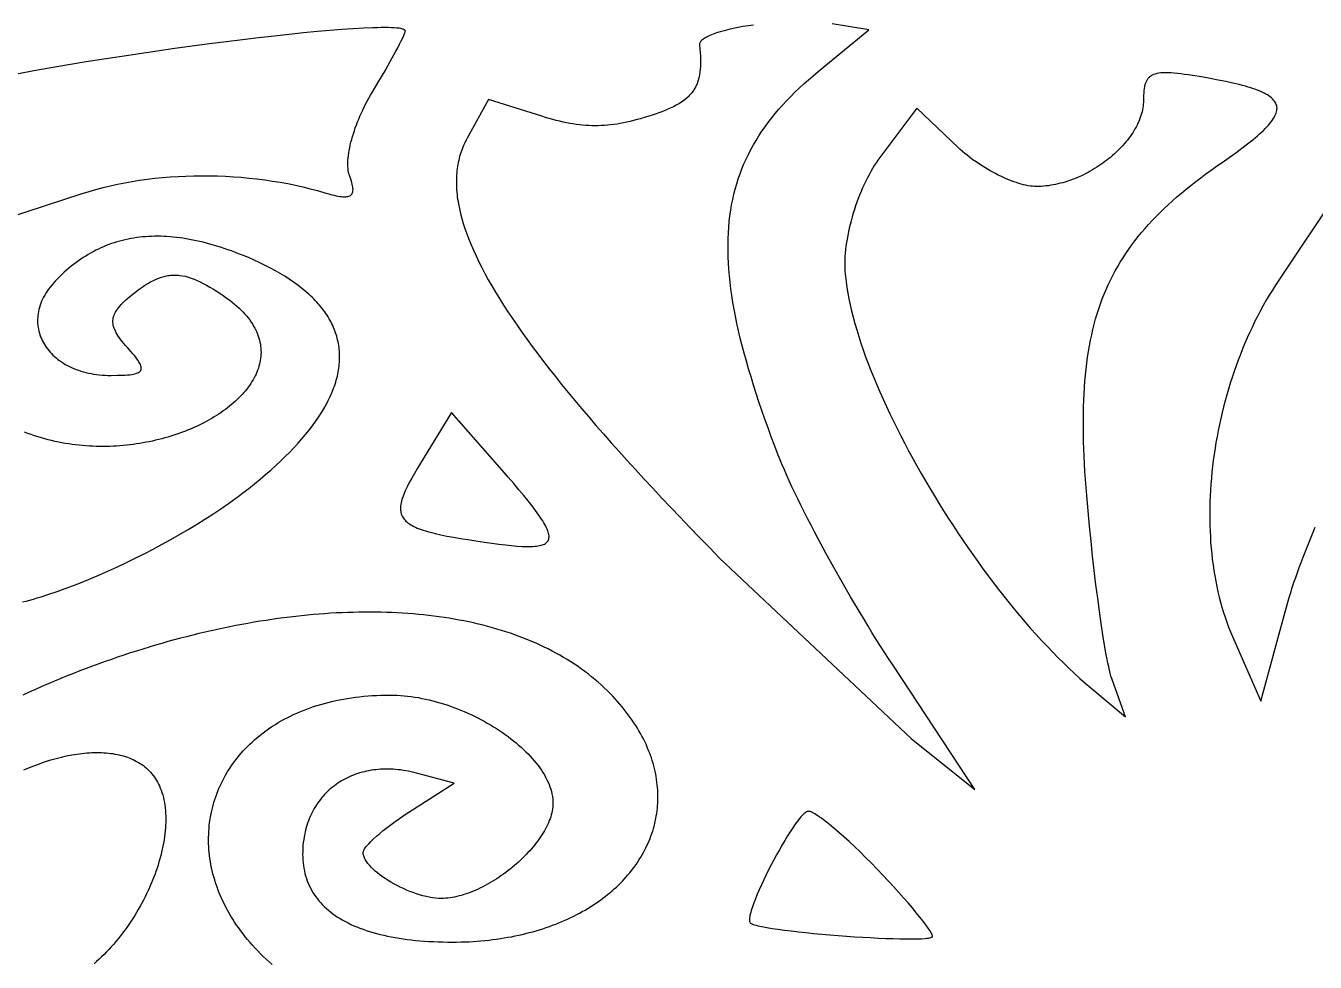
# Model space of a CAD drawing. Extents: x -500 to 500, y -999 to 1001.
# Drawn here: x -170 to 70.2, y 715.3 to 889.7 of the extents above; entities that cross this region are included whole.
import ezdxf

# ---------------------------------------------------------------- set-up
doc = ezdxf.new("R2010")
doc.units = 0
doc.layers.add('LAYER_1', color=18, linetype='CONTINUOUS')

msp = doc.modelspace()

# ---------------------------------------------------------------- linework, layer by layer
at = {"layer": 'LAYER_1'}
for points in [[(-173.33, 853.97), (-159.47, 858.5), (-158.84, 858.7), (-158.2, 858.89), (-157.56, 859.08), (-156.92, 859.26), (-155.61, 859.61), (-154.28, 859.93), (-152.93, 860.22), (-151.57, 860.49), (-150.18, 860.74), (-148.79, 860.96), (-147.37, 861.15), (-145.95, 861.32), (-144.51, 861.46), (-143.07, 861.58), (-141.61, 861.68), (-140.15, 861.74), (-138.68, 861.79), (-137.21, 861.8), (-135.74, 861.8), (-134.27, 861.76), (-132.79, 861.7), (-131.32, 861.62), (-129.85, 861.51), (-128.39, 861.38), (-126.93, 861.22), (-125.48, 861.03), (-124.03, 860.82), (-122.6, 860.59), (-121.18, 860.33), (-119.77, 860.04), (-118.38, 859.73), (-117, 859.39), (-115.64, 859.03), (-114.3, 858.64), (-113.38, 858.38), (-112.96, 858.27), (-112.56, 858.17), (-112.18, 858.09), (-111.83, 858.02), (-111.5, 857.96), (-111.19, 857.92), (-110.9, 857.9), (-110.64, 857.89), (-110.39, 857.89), (-110.17, 857.91), (-109.97, 857.95), (-109.79, 858), (-109.63, 858.07), (-109.48, 858.15), (-109.36, 858.25), (-109.26, 858.37), (-109.18, 858.5), (-109.11, 858.66), (-109.07, 858.82), (-109.04, 859.01), (-109.03, 859.21), (-109.04, 859.44), (-109.06, 859.68), (-109.1, 859.93), (-109.16, 860.21), (-109.23, 860.51), (-109.33, 860.82), (-109.43, 861.15), (-109.55, 861.51), (-109.69, 861.88), (-109.79, 862.16), (-109.86, 862.46), (-109.92, 862.79), (-109.96, 863.14), (-109.99, 863.5), (-110, 863.89), (-109.99, 864.29), (-109.97, 864.71), (-109.94, 865.15), (-109.88, 865.6), (-109.82, 866.06), (-109.74, 866.54), (-109.64, 867.03), (-109.53, 867.53), (-109.41, 868.04), (-109.27, 868.56), (-109.12, 869.09), (-108.96, 869.63), (-108.78, 870.17), (-108.6, 870.71), (-108.4, 871.27), (-108.18, 871.82), (-107.96, 872.37), (-107.73, 872.93), (-107.48, 873.49), (-107.22, 874.04), (-106.96, 874.6), (-106.68, 875.15), (-106.39, 875.7), (-106.1, 876.24), (-105.79, 876.78), (-105.48, 877.31), (-104.23, 879.39), (-103.07, 881.37), (-102.02, 883.22), (-101.1, 884.88), (-100.7, 885.63), (-100.34, 886.31), (-100.03, 886.92), (-99.77, 887.46), (-99.56, 887.92), (-99.41, 888.29), (-99.31, 888.56), (-99.29, 888.66), (-99.28, 888.74), (-99.29, 888.8), (-99.31, 888.86), (-99.36, 888.91), (-99.42, 888.96), (-99.49, 889.01), (-99.58, 889.05), (-99.69, 889.09), (-99.81, 889.13), (-100.11, 889.2), (-100.46, 889.26), (-100.88, 889.31), (-101.35, 889.35), (-101.88, 889.37), (-102.47, 889.39), (-103.11, 889.4), (-103.8, 889.39), (-104.55, 889.38), (-105.34, 889.36), (-107.08, 889.28), (-109, 889.17), (-111.09, 889.03), (-113.34, 888.85), (-115.74, 888.64), (-118.28, 888.39), (-120.95, 888.12), (-123.73, 887.82), (-126.61, 887.49), (-129.59, 887.13), (-132.66, 886.75), (-135.79, 886.35), (-138.98, 885.93), (-142.22, 885.48), (-145.49, 885.02), (-148.8, 884.53), (-152.11, 884.03), (-155.43, 883.52), (-158.74, 882.99), (-162.03, 882.44), (-165.29, 881.89), (-168.51, 881.33), (-171.67, 880.75)], [(-34.44, 889.87), (-35.42, 889.73), (-36.38, 889.57), (-37.3, 889.39), (-38.19, 889.21), (-39.04, 889.02), (-39.85, 888.82), (-40.61, 888.61), (-41.31, 888.39), (-41.96, 888.16), (-42.54, 887.93), (-42.81, 887.81), (-43.06, 887.69), (-43.29, 887.57), (-43.51, 887.45), (-43.7, 887.33), (-43.88, 887.2), (-44.03, 887.08), (-44.17, 886.95), (-44.28, 886.83), (-44.37, 886.7), (-44.44, 886.57), (-44.48, 886.44), (-44.5, 886.31), (-44.5, 886.19), (-44.42, 885.45), (-44.36, 884.74), (-44.32, 884.06), (-44.3, 883.42), (-44.29, 882.8), (-44.31, 882.2), (-44.34, 881.63), (-44.4, 881.09), (-44.48, 880.57), (-44.58, 880.07), (-44.7, 879.6), (-44.85, 879.15), (-44.94, 878.93), (-45.03, 878.71), (-45.13, 878.5), (-45.23, 878.29), (-45.34, 878.09), (-45.46, 877.9), (-45.58, 877.7), (-45.71, 877.51), (-45.85, 877.33), (-46, 877.15), (-46.15, 876.97), (-46.31, 876.8), (-46.47, 876.63), (-46.65, 876.46), (-47.02, 876.13), (-47.42, 875.82), (-47.85, 875.52), (-48.32, 875.22), (-48.82, 874.94), (-49.35, 874.66), (-49.92, 874.39), (-50.52, 874.12), (-51.16, 873.86), (-51.84, 873.6), (-52.55, 873.35), (-53.3, 873.09), (-54.09, 872.84), (-54.78, 872.63), (-55.45, 872.43), (-56.11, 872.25), (-56.75, 872.08), (-57.39, 871.92), (-58.01, 871.78), (-58.63, 871.65), (-59.24, 871.54), (-59.84, 871.44), (-60.44, 871.35), (-61.03, 871.28), (-61.62, 871.22), (-62.2, 871.17), (-62.78, 871.14), (-63.36, 871.12), (-63.94, 871.11), (-64.52, 871.12), (-65.1, 871.14), (-65.68, 871.18), (-66.27, 871.22), (-66.86, 871.29), (-67.45, 871.36), (-68.05, 871.45), (-68.66, 871.56), (-69.27, 871.67), (-69.89, 871.8), (-70.52, 871.95), (-71.16, 872.1), (-71.82, 872.28), (-72.48, 872.46), (-73.16, 872.66), (-73.85, 872.87), (-83.78, 875.99), (-87.76, 868.78), (-87.94, 868.45), (-88.11, 868.12), (-88.27, 867.79), (-88.42, 867.46), (-88.56, 867.12), (-88.7, 866.78), (-88.82, 866.43), (-88.94, 866.08), (-89.05, 865.73), (-89.16, 865.37), (-89.25, 865.01), (-89.34, 864.65), (-89.42, 864.28), (-89.49, 863.91), (-89.56, 863.54), (-89.61, 863.16), (-89.66, 862.78), (-89.7, 862.39), (-89.73, 862), (-89.75, 861.61), (-89.77, 861.21), (-89.78, 860.81), (-89.78, 860.41), (-89.77, 860), (-89.75, 859.59), (-89.72, 859.17), (-89.69, 858.75), (-89.65, 858.33), (-89.6, 857.9), (-89.54, 857.47), (-89.47, 857.03), (-89.39, 856.59), (-89.22, 855.69), (-89.01, 854.78), (-88.76, 853.85), (-88.49, 852.91), (-88.17, 851.95), (-87.83, 850.96), (-87.45, 849.96), (-87.04, 848.95), (-86.59, 847.91), (-86.1, 846.86), (-85.59, 845.78), (-85.03, 844.69), (-84.45, 843.57), (-83.82, 842.44), (-83.16, 841.29), (-82.47, 840.12), (-81.74, 838.92), (-80.98, 837.71), (-80.17, 836.48), (-79.34, 835.22), (-78.46, 833.94), (-77.55, 832.65), (-76.61, 831.33), (-75.63, 829.98), (-74.61, 828.62), (-73.55, 827.23), (-72.46, 825.82), (-71.33, 824.39), (-70.16, 822.94), (-68.96, 821.46), (-67.71, 819.96), (-66.44, 818.43), (-65.12, 816.88), (-63.76, 815.31), (-62.37, 813.71), (-60.94, 812.08), (-59.47, 810.44), (-57.96, 808.76), (-56.41, 807.06), (-54.83, 805.34), (-53.2, 803.59), (-51.54, 801.81), (-49.83, 800.01), (-48.09, 798.18), (-46.31, 796.33), (-44.49, 794.44), (-42.63, 792.53), (-40.73, 790.6), (-5.06, 756.96), (6.81, 747.48), (-8.36, 770.49), (-9.14, 771.69), (-9.94, 772.92), (-10.73, 774.17), (-11.53, 775.44), (-12.34, 776.73), (-13.14, 778.04), (-13.94, 779.37), (-14.74, 780.7), (-16.33, 783.4), (-17.9, 786.11), (-19.43, 788.82), (-20.91, 791.51), (-22.34, 794.15), (-23.03, 795.45), (-23.7, 796.73), (-24.35, 797.98), (-24.98, 799.22), (-25.58, 800.43), (-26.17, 801.61), (-26.72, 802.76), (-27.25, 803.88), (-27.76, 804.96), (-28.23, 806), (-28.67, 807), (-29.08, 807.96), (-29.46, 808.87), (-29.8, 809.73), (-30.46, 811.46), (-31.1, 813.16), (-31.71, 814.83), (-32.3, 816.48), (-32.86, 818.1), (-33.41, 819.69), (-33.92, 821.26), (-34.42, 822.8), (-34.88, 824.32), (-35.33, 825.82), (-35.75, 827.29), (-36.15, 828.73), (-36.52, 830.15), (-36.87, 831.55), (-37.19, 832.93), (-37.49, 834.29), (-37.77, 835.62), (-38.02, 836.93), (-38.24, 838.22), (-38.44, 839.49), (-38.62, 840.74), (-38.77, 841.97), (-38.9, 843.19), (-39, 844.38), (-39.08, 845.55), (-39.13, 846.71), (-39.16, 847.85), (-39.16, 848.97), (-39.14, 850.07), (-39.1, 851.16), (-39.02, 852.24), (-38.93, 853.29), (-38.81, 854.33), (-38.66, 855.36), (-38.49, 856.37), (-38.29, 857.37), (-38.07, 858.35), (-37.82, 859.32), (-37.55, 860.28), (-37.25, 861.23), (-36.92, 862.16), (-36.57, 863.08), (-36.2, 863.99), (-35.8, 864.89), (-35.37, 865.78), (-34.92, 866.66), (-34.44, 867.53), (-33.94, 868.39), (-33.41, 869.24), (-32.85, 870.08), (-32.27, 870.91), (-31.67, 871.74), (-31.03, 872.56), (-30.38, 873.37), (-29.69, 874.18), (-28.98, 874.98), (-28.24, 875.77), (-27.48, 876.56), (-26.69, 877.35), (-25.88, 878.13), (-25.03, 878.9), (-24.17, 879.67), (-23.27, 880.44), (-22.35, 881.21), (-12.9, 888.95), (-19.74, 890.12)], [(74.19, 858.45), (63.44, 842.36), (62.84, 841.44), (62.25, 840.51), (61.68, 839.57), (61.12, 838.62), (60.57, 837.65), (60.04, 836.68), (59.52, 835.69), (59.02, 834.69), (58.53, 833.69), (58.05, 832.67), (57.59, 831.64), (57.14, 830.61), (56.71, 829.57), (56.29, 828.52), (55.88, 827.46), (55.49, 826.39), (55.12, 825.32), (54.76, 824.25), (54.41, 823.16), (54.08, 822.08), (53.76, 820.99), (53.46, 819.89), (53.17, 818.79), (52.9, 817.69), (52.64, 816.58), (52.39, 815.47), (52.17, 814.36), (51.95, 813.25), (51.75, 812.14), (51.57, 811.03), (51.4, 809.91), (51.25, 808.8), (51.12, 807.69), (50.99, 806.58), (50.89, 805.47), (50.8, 804.36), (50.72, 803.25), (50.66, 802.15), (50.62, 801.05), (50.59, 799.96), (50.58, 798.87), (50.59, 797.78), (50.61, 796.7), (50.64, 795.63), (50.7, 794.56), (50.76, 793.5), (50.85, 792.44), (50.95, 791.39), (51.07, 790.35), (51.2, 789.32), (51.35, 788.3), (51.52, 787.28), (51.7, 786.28), (51.9, 785.29), (52.12, 784.3), (52.35, 783.33), (52.6, 782.37), (52.87, 781.42), (53.15, 780.48), (53.45, 779.56), (53.77, 778.65), (54.1, 777.75), (54.45, 776.87), (54.82, 776), (60.12, 763.92), (64.63, 780.6), (64.87, 781.47), (65.12, 782.36), (65.39, 783.26), (65.67, 784.17), (65.97, 785.09), (66.28, 786.02), (66.6, 786.95), (66.93, 787.9), (67.27, 788.84), (67.62, 789.79), (67.98, 790.74), (68.34, 791.68), (68.72, 792.62), (69.1, 793.56), (69.48, 794.49), (69.87, 795.41), (70.26, 796.32)], [(-170.59, 782.42), (-169.92, 782.59), (-169.24, 782.77), (-168.55, 782.96), (-167.85, 783.16), (-167.14, 783.38), (-165.68, 783.85), (-164.18, 784.36), (-162.65, 784.91), (-161.08, 785.5), (-159.49, 786.12), (-157.87, 786.79), (-156.24, 787.48), (-154.58, 788.21), (-152.92, 788.97), (-151.26, 789.76), (-149.59, 790.57), (-147.92, 791.41), (-146.26, 792.27), (-144.6, 793.16), (-142.97, 794.06), (-141.35, 794.98), (-139.75, 795.91), (-138.18, 796.86), (-136.64, 797.82), (-135.13, 798.78), (-133.67, 799.76), (-132.24, 800.74), (-131.55, 801.23), (-130.87, 801.73), (-130.2, 802.22), (-129.54, 802.72), (-128.43, 803.57), (-127.36, 804.43), (-126.32, 805.28), (-125.31, 806.13), (-124.34, 806.98), (-123.41, 807.82), (-122.51, 808.65), (-121.65, 809.49), (-120.82, 810.32), (-120.03, 811.15), (-119.27, 811.97), (-118.55, 812.78), (-117.86, 813.6), (-117.21, 814.41), (-116.59, 815.21), (-116.01, 816.01), (-115.47, 816.81), (-114.96, 817.6), (-114.48, 818.38), (-114.04, 819.16), (-113.64, 819.94), (-113.27, 820.71), (-113.1, 821.09), (-112.94, 821.47), (-112.78, 821.85), (-112.64, 822.23), (-112.5, 822.61), (-112.37, 822.99), (-112.26, 823.36), (-112.15, 823.74), (-112.05, 824.11), (-111.95, 824.48), (-111.87, 824.85), (-111.8, 825.21), (-111.73, 825.58), (-111.67, 825.95), (-111.63, 826.31), (-111.59, 826.67), (-111.56, 827.03), (-111.54, 827.39), (-111.52, 827.75), (-111.52, 828.1), (-111.53, 828.46), (-111.54, 828.81), (-111.56, 829.16), (-111.59, 829.51), (-111.64, 829.85), (-111.68, 830.2), (-111.74, 830.54), (-111.81, 830.89), (-111.89, 831.23), (-111.97, 831.57), (-112.06, 831.9), (-112.17, 832.24), (-112.28, 832.57), (-112.4, 832.91), (-112.53, 833.24), (-112.66, 833.56), (-112.81, 833.89), (-112.97, 834.22), (-113.13, 834.54), (-113.3, 834.86), (-113.48, 835.18), (-113.67, 835.5), (-113.87, 835.81), (-114.08, 836.13), (-114.3, 836.44), (-114.52, 836.75), (-114.76, 837.06), (-115, 837.36), (-115.26, 837.67), (-115.52, 837.97), (-115.79, 838.27), (-116.07, 838.57), (-116.35, 838.87), (-116.65, 839.16), (-116.95, 839.45), (-117.27, 839.74), (-117.92, 840.32), (-118.61, 840.89), (-119.34, 841.44), (-120.1, 841.99), (-120.9, 842.54), (-121.73, 843.07), (-122.59, 843.59), (-123.49, 844.11), (-124.43, 844.61), (-125.4, 845.11), (-126.41, 845.6), (-127.45, 846.08), (-128.53, 846.55), (-129.65, 847.01), (-130.34, 847.28), (-131.02, 847.54), (-131.7, 847.79), (-132.38, 848.03), (-133.05, 848.26), (-133.71, 848.48), (-134.38, 848.69), (-135.03, 848.88), (-135.68, 849.07), (-136.33, 849.24), (-136.97, 849.41), (-137.6, 849.56), (-138.24, 849.7), (-138.86, 849.83), (-139.48, 849.95), (-140.1, 850.06), (-140.71, 850.15), (-141.32, 850.24), (-141.92, 850.31), (-142.52, 850.38), (-143.11, 850.43), (-143.7, 850.47), (-144.28, 850.5), (-144.86, 850.52), (-145.44, 850.53), (-146.01, 850.53), (-146.57, 850.51), (-147.13, 850.49), (-147.69, 850.45), (-148.24, 850.41), (-148.79, 850.35), (-149.33, 850.28), (-149.87, 850.2), (-150.41, 850.11), (-150.94, 850), (-151.46, 849.89), (-151.98, 849.77), (-152.5, 849.63), (-153.01, 849.48), (-153.52, 849.32), (-154.02, 849.16), (-154.52, 848.97), (-155.02, 848.78), (-155.51, 848.58), (-156, 848.37), (-156.48, 848.14), (-156.96, 847.91), (-157.44, 847.66), (-157.91, 847.4), (-158.37, 847.13), (-158.84, 846.85), (-159.3, 846.56), (-159.75, 846.25), (-160.2, 845.94), (-160.65, 845.61), (-161.09, 845.28), (-161.53, 844.93), (-161.97, 844.57), (-162.4, 844.2), (-162.82, 843.82), (-163.25, 843.43), (-163.67, 843.02), (-164.08, 842.61), (-164.5, 842.18), (-164.84, 841.82), (-165.15, 841.45), (-165.45, 841.07), (-165.74, 840.7), (-166, 840.32), (-166.24, 839.95), (-166.47, 839.57), (-166.68, 839.19), (-166.86, 838.81), (-167.04, 838.43), (-167.19, 838.05), (-167.33, 837.67), (-167.44, 837.28), (-167.55, 836.9), (-167.63, 836.53), (-167.7, 836.15), (-167.75, 835.77), (-167.78, 835.4), (-167.8, 835.02), (-167.8, 834.65), (-167.79, 834.28), (-167.75, 833.92), (-167.71, 833.56), (-167.65, 833.2), (-167.57, 832.84), (-167.47, 832.49), (-167.37, 832.14), (-167.24, 831.8), (-167.1, 831.46), (-166.95, 831.13), (-166.78, 830.8), (-166.6, 830.47), (-166.4, 830.16), (-166.19, 829.85), (-165.97, 829.54), (-165.73, 829.24), (-165.48, 828.95), (-165.22, 828.67), (-164.94, 828.39), (-164.64, 828.12), (-164.34, 827.86), (-164.02, 827.6), (-163.69, 827.36), (-163.35, 827.12), (-163, 826.89), (-162.63, 826.67), (-162.25, 826.46), (-161.86, 826.26), (-161.46, 826.07), (-161.04, 825.9), (-160.62, 825.73), (-160.18, 825.57), (-159.73, 825.42), (-159.27, 825.29), (-158.8, 825.16), (-158.32, 825.05), (-157.83, 824.95), (-157.33, 824.86), (-156.82, 824.79), (-156.3, 824.73), (-155.77, 824.68), (-155.23, 824.64), (-154.68, 824.62), (-154.12, 824.62), (-152.94, 824.63), (-151.91, 824.66), (-151.45, 824.68), (-151.02, 824.71), (-150.62, 824.75), (-150.26, 824.8), (-149.94, 824.86), (-149.65, 824.92), (-149.39, 825), (-149.16, 825.08), (-148.97, 825.18), (-148.81, 825.29), (-148.74, 825.35), (-148.68, 825.41), (-148.63, 825.47), (-148.58, 825.54), (-148.54, 825.61), (-148.52, 825.68), (-148.49, 825.76), (-148.48, 825.84), (-148.48, 825.93), (-148.48, 826.02), (-148.5, 826.21), (-148.56, 826.41), (-148.65, 826.63), (-148.76, 826.86), (-148.91, 827.12), (-149.08, 827.39), (-149.28, 827.67), (-149.51, 827.98), (-149.77, 828.3), (-150.06, 828.65), (-150.37, 829.02), (-151.07, 829.81), (-151.41, 830.19), (-151.72, 830.55), (-152.02, 830.91), (-152.29, 831.25), (-152.53, 831.59), (-152.76, 831.91), (-152.96, 832.23), (-153.14, 832.54), (-153.3, 832.84), (-153.43, 833.14), (-153.54, 833.43), (-153.63, 833.71), (-153.7, 833.99), (-153.74, 834.27), (-153.76, 834.54), (-153.76, 834.81), (-153.74, 835.08), (-153.69, 835.35), (-153.62, 835.62), (-153.53, 835.88), (-153.41, 836.15), (-153.28, 836.41), (-153.11, 836.68), (-152.93, 836.95), (-152.72, 837.23), (-152.49, 837.51), (-152.24, 837.79), (-151.96, 838.07), (-151.66, 838.37), (-151.34, 838.66), (-150.99, 838.97), (-150.63, 839.28), (-150.03, 839.77), (-149.45, 840.23), (-148.88, 840.65), (-148.33, 841.04), (-147.79, 841.41), (-147.26, 841.74), (-146.74, 842.04), (-146.23, 842.3), (-145.72, 842.54), (-145.22, 842.75), (-144.73, 842.92), (-144.24, 843.06), (-144, 843.12), (-143.75, 843.17), (-143.51, 843.21), (-143.26, 843.25), (-143.02, 843.28), (-142.77, 843.3), (-142.53, 843.31), (-142.28, 843.31), (-142.03, 843.31), (-141.78, 843.3), (-141.53, 843.28), (-141.28, 843.25), (-140.77, 843.18), (-140.26, 843.07), (-139.73, 842.93), (-139.2, 842.75), (-138.65, 842.55), (-138.09, 842.32), (-137.51, 842.05), (-136.92, 841.75), (-136.31, 841.42), (-135.68, 841.06), (-135.04, 840.67), (-134.37, 840.25), (-133.68, 839.79), (-132.96, 839.31), (-132.46, 838.95), (-131.98, 838.6), (-131.52, 838.24), (-131.08, 837.88), (-130.66, 837.52), (-130.26, 837.15), (-129.88, 836.79), (-129.52, 836.42), (-129.18, 836.05), (-128.86, 835.68), (-128.56, 835.31), (-128.28, 834.94), (-128.01, 834.56), (-127.77, 834.19), (-127.54, 833.81), (-127.33, 833.44), (-127.14, 833.06), (-126.97, 832.68), (-126.81, 832.3), (-126.68, 831.93), (-126.55, 831.55), (-126.45, 831.17), (-126.36, 830.79), (-126.29, 830.42), (-126.24, 830.04), (-126.2, 829.66), (-126.18, 829.29), (-126.17, 828.91), (-126.18, 828.54), (-126.21, 828.16), (-126.25, 827.79), (-126.3, 827.42), (-126.37, 827.05), (-126.46, 826.68), (-126.56, 826.32), (-126.67, 825.95), (-126.8, 825.59), (-126.94, 825.23), (-127.1, 824.87), (-127.27, 824.51), (-127.45, 824.15), (-127.65, 823.8), (-127.86, 823.45), (-128.08, 823.1), (-128.31, 822.76), (-128.56, 822.42), (-128.82, 822.08), (-129.09, 821.74), (-129.37, 821.41), (-129.67, 821.08), (-129.97, 820.75), (-130.29, 820.43), (-130.62, 820.11), (-130.95, 819.8), (-131.3, 819.48), (-131.66, 819.18), (-132.03, 818.87), (-132.42, 818.57), (-132.81, 818.28), (-133.21, 817.99), (-133.62, 817.7), (-134.03, 817.42), (-134.46, 817.15), (-134.9, 816.87), (-135.34, 816.61), (-135.8, 816.35), (-136.26, 816.09), (-136.73, 815.84), (-137.21, 815.6), (-137.7, 815.36), (-138.19, 815.12), (-138.69, 814.9), (-139.2, 814.67), (-139.72, 814.46), (-140.24, 814.25), (-140.77, 814.05), (-141.31, 813.85), (-141.85, 813.66), (-142.4, 813.48), (-142.95, 813.3), (-143.51, 813.13), (-144.08, 812.97), (-144.65, 812.81), (-145.22, 812.67), (-145.8, 812.52), (-146.39, 812.39), (-146.98, 812.27), (-147.57, 812.15), (-148.17, 812.04), (-148.77, 811.94), (-149.38, 811.84), (-149.99, 811.76), (-150.6, 811.68), (-151.22, 811.61), (-151.83, 811.55), (-152.46, 811.5), (-153.08, 811.45), (-153.71, 811.42), (-154.34, 811.39), (-154.97, 811.38), (-155.6, 811.37), (-156.24, 811.37), (-156.87, 811.39), (-157.51, 811.41), (-158.15, 811.44), (-158.79, 811.48), (-159.43, 811.53), (-160.07, 811.59), (-160.71, 811.67), (-161.35, 811.75), (-161.99, 811.84), (-162.63, 811.94), (-163.27, 812.06), (-163.91, 812.18), (-164.55, 812.32), (-165.19, 812.46), (-165.82, 812.62), (-166.46, 812.79), (-167.09, 812.97), (-167.72, 813.16), (-168.35, 813.36), (-168.98, 813.58), (-169.61, 813.8), (-170.23, 814.04)], [(-124.09, 714.87), (-124.65, 715.37), (-125.21, 715.88), (-125.74, 716.39), (-126.26, 716.9), (-126.77, 717.42), (-127.27, 717.94), (-127.75, 718.47), (-128.21, 719), (-128.66, 719.53), (-129.1, 720.06), (-129.52, 720.6), (-129.93, 721.14), (-130.33, 721.69), (-130.71, 722.24), (-131.08, 722.78), (-131.43, 723.34), (-131.77, 723.89), (-132.1, 724.44), (-132.41, 725), (-132.71, 725.56), (-133, 726.12), (-133.27, 726.68), (-133.53, 727.25), (-133.77, 727.81), (-134, 728.38), (-134.22, 728.94), (-134.43, 729.51), (-134.62, 730.08), (-134.8, 730.65), (-134.96, 731.21), (-135.12, 731.78), (-135.26, 732.35), (-135.38, 732.92), (-135.49, 733.49), (-135.6, 734.05), (-135.68, 734.62), (-135.76, 735.19), (-135.82, 735.75), (-135.87, 736.32), (-135.9, 736.88), (-135.93, 737.44), (-135.94, 738), (-135.94, 738.56), (-135.92, 739.11), (-135.89, 739.67), (-135.85, 740.22), (-135.8, 740.77), (-135.74, 741.32), (-135.66, 741.87), (-135.57, 742.41), (-135.47, 742.95), (-135.36, 743.48), (-135.23, 744.02), (-135.09, 744.55), (-134.94, 745.08), (-134.78, 745.6), (-134.61, 746.12), (-134.42, 746.64), (-134.22, 747.15), (-134.01, 747.66), (-133.79, 748.16), (-133.56, 748.66), (-133.31, 749.15), (-133.06, 749.64), (-132.79, 750.13), (-132.51, 750.61), (-132.21, 751.08), (-131.91, 751.55), (-131.6, 752.02), (-131.27, 752.48), (-130.93, 752.93), (-130.58, 753.38), (-130.22, 753.82), (-129.85, 754.25), (-129.47, 754.68), (-129.07, 755.1), (-128.67, 755.52), (-128.25, 755.93), (-127.82, 756.33), (-127.39, 756.72), (-126.94, 757.11), (-126.48, 757.49), (-126.01, 757.87), (-125.52, 758.23), (-125.03, 758.59), (-124.53, 758.94), (-124.01, 759.28), (-123.49, 759.61), (-122.95, 759.94), (-122.41, 760.25), (-121.85, 760.56), (-121.28, 760.86), (-120.7, 761.15), (-120.12, 761.43), (-119.52, 761.7), (-118.91, 761.97), (-118.29, 762.22), (-117.66, 762.46), (-117.02, 762.69), (-116.37, 762.92), (-115.71, 763.13), (-115.04, 763.33), (-114.36, 763.53), (-113.67, 763.71), (-112.97, 763.88), (-112.26, 764.04), (-111.54, 764.19), (-110.81, 764.33), (-110.07, 764.46), (-109.33, 764.57), (-108.57, 764.68), (-107.8, 764.77), (-107.02, 764.85), (-106.23, 764.92), (-105.44, 764.97), (-104.63, 765.02), (-103.82, 765.05), (-102.99, 765.07), (-102.16, 765.08), (-101.5, 765.07), (-100.84, 765.04), (-100.18, 765.01), (-99.52, 764.95), (-98.85, 764.88), (-98.19, 764.8), (-97.52, 764.7), (-96.85, 764.59), (-96.18, 764.46), (-95.51, 764.32), (-94.84, 764.17), (-94.18, 764.01), (-93.51, 763.83), (-92.85, 763.64), (-92.19, 763.44), (-91.53, 763.23), (-90.87, 763), (-90.22, 762.76), (-89.58, 762.52), (-88.93, 762.26), (-88.3, 761.99), (-87.66, 761.72), (-87.04, 761.43), (-86.42, 761.13), (-85.8, 760.83), (-85.2, 760.51), (-84.6, 760.19), (-84.01, 759.86), (-83.43, 759.52), (-82.86, 759.17), (-82.29, 758.82), (-81.74, 758.46), (-81.19, 758.09), (-80.66, 757.72), (-80.14, 757.34), (-79.63, 756.95), (-79.13, 756.56), (-78.65, 756.16), (-78.17, 755.76), (-77.71, 755.35), (-77.27, 754.94), (-76.83, 754.53), (-76.42, 754.11), (-76.01, 753.68), (-75.63, 753.26), (-75.26, 752.83), (-74.9, 752.39), (-74.56, 751.96), (-74.24, 751.52), (-73.94, 751.08), (-73.65, 750.64), (-73.38, 750.2), (-73.14, 749.76), (-72.91, 749.31), (-72.7, 748.87), (-72.51, 748.43), (-72.34, 747.98), (-72.19, 747.54), (-72.07, 747.1), (-71.96, 746.65), (-71.88, 746.21), (-71.82, 745.77), (-71.79, 745.34), (-71.78, 744.9), (-71.78, 744.56), (-71.81, 744.21), (-71.85, 743.86), (-71.92, 743.5), (-71.99, 743.14), (-72.09, 742.78), (-72.19, 742.41), (-72.32, 742.05), (-72.46, 741.68), (-72.61, 741.3), (-72.78, 740.93), (-72.96, 740.56), (-73.16, 740.18), (-73.37, 739.81), (-73.59, 739.43), (-73.82, 739.06), (-74.07, 738.68), (-74.33, 738.31), (-74.6, 737.93), (-74.88, 737.56), (-75.17, 737.19), (-75.47, 736.82), (-75.78, 736.45), (-76.1, 736.09), (-76.43, 735.73), (-76.77, 735.37), (-77.12, 735.02), (-77.48, 734.67), (-77.84, 734.32), (-78.21, 733.98), (-78.59, 733.64), (-78.97, 733.31), (-79.36, 732.98), (-79.76, 732.66), (-80.16, 732.34), (-80.57, 732.04), (-80.98, 731.73), (-81.4, 731.44), (-81.82, 731.15), (-82.24, 730.87), (-82.67, 730.6), (-83.1, 730.33), (-83.53, 730.07), (-83.97, 729.83), (-84.41, 729.59), (-84.85, 729.36), (-85.29, 729.14), (-85.73, 728.93), (-86.17, 728.73), (-86.61, 728.54), (-87.05, 728.36), (-87.49, 728.2), (-87.93, 728.04), (-88.37, 727.9), (-88.81, 727.77), (-89.24, 727.65), (-89.68, 727.54), (-90.1, 727.45), (-90.53, 727.37), (-90.95, 727.31), (-91.37, 727.25), (-91.79, 727.22), (-92.2, 727.19), (-92.6, 727.19), (-93.13, 727.2), (-93.68, 727.25), (-94.25, 727.32), (-94.83, 727.42), (-95.42, 727.55), (-96.01, 727.69), (-96.62, 727.87), (-97.23, 728.06), (-97.84, 728.28), (-98.45, 728.51), (-99.05, 728.76), (-99.65, 729.03), (-100.25, 729.31), (-100.83, 729.61), (-101.4, 729.91), (-101.96, 730.23), (-102.5, 730.56), (-103.03, 730.9), (-103.53, 731.24), (-104.01, 731.59), (-104.46, 731.95), (-104.89, 732.3), (-105.29, 732.66), (-105.65, 733.02), (-105.98, 733.38), (-106.28, 733.73), (-106.41, 733.91), (-106.53, 734.08), (-106.64, 734.26), (-106.74, 734.43), (-106.83, 734.6), (-106.91, 734.77), (-106.98, 734.94), (-107.04, 735.1), (-107.08, 735.27), (-107.11, 735.43), (-107.13, 735.59), (-107.14, 735.74), (-107.13, 735.85), (-107.09, 735.98), (-107.04, 736.12), (-106.97, 736.27), (-106.87, 736.43), (-106.76, 736.6), (-106.62, 736.78), (-106.47, 736.97), (-106.11, 737.38), (-105.69, 737.82), (-105.2, 738.3), (-104.65, 738.79), (-104.05, 739.31), (-103.39, 739.85), (-102.69, 740.4), (-101.95, 740.97), (-101.18, 741.54), (-100.36, 742.11), (-99.53, 742.68), (-98.66, 743.24), (-90.18, 748.68), (-97.23, 750.54), (-97.73, 750.67), (-98.22, 750.78), (-98.71, 750.88), (-99.19, 750.97), (-99.68, 751.05), (-100.16, 751.12), (-100.63, 751.17), (-101.11, 751.22), (-101.58, 751.25), (-102.05, 751.27), (-102.51, 751.28), (-102.97, 751.28), (-103.43, 751.27), (-103.88, 751.25), (-104.33, 751.22), (-104.77, 751.17), (-105.21, 751.12), (-105.64, 751.06), (-106.07, 750.98), (-106.5, 750.9), (-106.92, 750.8), (-107.33, 750.69), (-107.74, 750.58), (-108.14, 750.45), (-108.54, 750.32), (-108.93, 750.17), (-109.32, 750.02), (-109.7, 749.85), (-110.07, 749.68), (-110.44, 749.49), (-110.8, 749.3), (-111.16, 749.1), (-111.51, 748.89), (-111.85, 748.66), (-112.18, 748.43), (-112.51, 748.19), (-112.83, 747.95), (-113.14, 747.69), (-113.45, 747.42), (-113.74, 747.15), (-114.03, 746.87), (-114.32, 746.57), (-114.59, 746.27), (-114.85, 745.97), (-115.11, 745.65), (-115.36, 745.32), (-115.6, 744.99), (-115.83, 744.65), (-116.05, 744.3), (-116.27, 743.94), (-116.47, 743.58), (-116.66, 743.21), (-116.85, 742.83), (-117.02, 742.44), (-117.19, 742.04), (-117.35, 741.64), (-117.49, 741.23), (-117.63, 740.81), (-117.75, 740.39), (-117.87, 739.96), (-117.97, 739.52), (-118.07, 739.07), (-118.15, 738.62), (-118.22, 738.16), (-118.29, 737.59), (-118.35, 737.03), (-118.39, 736.48), (-118.41, 735.93), (-118.42, 735.4), (-118.41, 734.87), (-118.38, 734.34), (-118.33, 733.83), (-118.27, 733.33), (-118.19, 732.83), (-118.1, 732.34), (-117.99, 731.86), (-117.86, 731.39), (-117.71, 730.92), (-117.55, 730.47), (-117.37, 730.02), (-117.18, 729.58), (-116.97, 729.15), (-116.74, 728.73), (-116.5, 728.32), (-116.24, 727.91), (-115.96, 727.51), (-115.67, 727.13), (-115.37, 726.75), (-115.04, 726.38), (-114.7, 726.01), (-114.35, 725.66), (-113.98, 725.32), (-113.59, 724.98), (-113.19, 724.66), (-112.77, 724.34), (-112.34, 724.03), (-111.89, 723.73), (-111.42, 723.44), (-110.94, 723.16), (-110.45, 722.88), (-109.94, 722.62), (-109.41, 722.37), (-108.87, 722.12), (-108.31, 721.89), (-107.74, 721.66), (-107.15, 721.44), (-106.55, 721.23), (-105.93, 721.03), (-105.3, 720.84), (-104.65, 720.66), (-103.99, 720.49), (-103.31, 720.33), (-102.62, 720.18), (-101.92, 720.04), (-101.19, 719.9), (-100.46, 719.78), (-99.71, 719.67), (-98.94, 719.56), (-98.17, 719.47), (-97.37, 719.39), (-96.56, 719.31), (-95.74, 719.25), (-94.91, 719.19), (-94.05, 719.15), (-93.19, 719.11), (-92.31, 719.09), (-91.42, 719.07), (-90.51, 719.07), (-89.73, 719.07), (-88.96, 719.09), (-88.19, 719.11), (-87.43, 719.14), (-86.67, 719.18), (-85.93, 719.23), (-85.19, 719.29), (-84.45, 719.36), (-83.72, 719.44), (-83, 719.52), (-82.29, 719.61), (-81.58, 719.72), (-80.88, 719.83), (-80.19, 719.95), (-79.5, 720.07), (-78.82, 720.21), (-78.15, 720.35), (-77.49, 720.5), (-76.83, 720.66), (-76.18, 720.82), (-75.54, 721), (-74.9, 721.18), (-74.28, 721.37), (-73.66, 721.56), (-73.04, 721.77), (-72.44, 721.98), (-71.84, 722.19), (-71.25, 722.42), (-70.67, 722.65), (-70.1, 722.89), (-69.53, 723.13), (-68.97, 723.39), (-68.42, 723.64), (-67.88, 723.91), (-67.35, 724.18), (-66.82, 724.46), (-66.31, 724.74), (-65.8, 725.03), (-65.3, 725.33), (-64.81, 725.63), (-64.33, 725.94), (-63.85, 726.25), (-63.39, 726.57), (-62.93, 726.89), (-62.48, 727.22), (-62.04, 727.56), (-61.61, 727.9), (-61.19, 728.25), (-60.77, 728.6), (-60.37, 728.96), (-59.97, 729.32), (-59.59, 729.68), (-59.21, 730.06), (-58.84, 730.43), (-58.49, 730.81), (-58.14, 731.2), (-57.8, 731.59), (-57.47, 731.98), (-57.15, 732.38), (-56.84, 732.79), (-56.54, 733.19), (-56.24, 733.6), (-55.96, 734.02), (-55.69, 734.44), (-55.43, 734.86), (-55.17, 735.29), (-54.93, 735.72), (-54.7, 736.15), (-54.48, 736.59), (-54.26, 737.03), (-54.06, 737.47), (-53.87, 737.92), (-53.69, 738.37), (-53.52, 738.82), (-53.35, 739.28), (-53.2, 739.74), (-53.06, 740.2), (-52.93, 740.66), (-52.82, 741.13), (-52.71, 741.6), (-52.61, 742.07), (-52.52, 742.55), (-52.45, 743.02), (-52.38, 743.5), (-52.33, 743.98), (-52.28, 744.46), (-52.25, 744.95), (-52.23, 745.43), (-52.22, 745.92), (-52.22, 746.41), (-52.23, 746.9), (-52.26, 747.39), (-52.29, 747.89), (-52.34, 748.38), (-52.4, 748.88), (-52.47, 749.38), (-52.55, 749.88), (-52.64, 750.37), (-52.74, 750.87), (-52.86, 751.38), (-52.99, 751.88), (-53.13, 752.38), (-53.28, 752.88), (-53.44, 753.38), (-53.62, 753.89), (-53.81, 754.39), (-54.01, 754.9), (-54.22, 755.4), (-54.44, 755.9), (-54.68, 756.41), (-54.93, 756.91), (-55.19, 757.41), (-55.47, 757.92), (-55.75, 758.42), (-56.05, 758.92), (-56.36, 759.42), (-56.69, 759.92), (-57.03, 760.42), (-57.38, 760.92), (-57.74, 761.42), (-58.12, 761.91), (-58.5, 762.41), (-58.91, 762.9), (-59.32, 763.4), (-59.75, 763.89), (-60.19, 764.38), (-60.65, 764.87), (-61.11, 765.35), (-61.66, 765.9), (-62.22, 766.44), (-62.79, 766.97), (-63.37, 767.48), (-63.96, 767.99), (-64.57, 768.49), (-65.18, 768.97), (-65.81, 769.45), (-66.45, 769.92), (-67.1, 770.37), (-67.76, 770.82), (-68.43, 771.25), (-69.11, 771.68), (-69.8, 772.1), (-70.51, 772.5), (-71.22, 772.9), (-71.94, 773.28), (-72.67, 773.66), (-73.42, 774.02), (-74.17, 774.38), (-74.93, 774.72), (-75.71, 775.06), (-76.49, 775.38), (-77.28, 775.7), (-78.08, 776), (-78.89, 776.29), (-79.71, 776.58), (-80.54, 776.85), (-81.37, 777.12), (-82.22, 777.37), (-83.07, 777.62), (-83.93, 777.85), (-84.8, 778.08), (-85.68, 778.29), (-86.57, 778.5), (-87.47, 778.69), (-88.37, 778.88), (-89.28, 779.05), (-90.2, 779.22), (-91.13, 779.37), (-92.06, 779.52), (-93, 779.65), (-93.95, 779.78), (-94.91, 779.89), (-95.87, 780), (-96.84, 780.09), (-97.82, 780.18), (-98.8, 780.26), (-99.79, 780.32), (-100.79, 780.38), (-101.79, 780.43), (-102.8, 780.46), (-103.81, 780.49), (-104.84, 780.51), (-105.86, 780.52), (-106.9, 780.51), (-107.93, 780.5), (-108.98, 780.48), (-110.03, 780.45), (-111.08, 780.41), (-112.14, 780.36), (-113.21, 780.3), (-114.28, 780.23), (-115.36, 780.15), (-116.44, 780.06), (-117.52, 779.96), (-118.61, 779.85), (-119.71, 779.73), (-120.8, 779.6), (-121.91, 779.46), (-123.01, 779.32), (-124.13, 779.16), (-125.24, 778.99), (-126.36, 778.81), (-127.48, 778.63), (-128.61, 778.43), (-129.74, 778.23), (-130.87, 778.01), (-132, 777.79), (-133.14, 777.56), (-134.29, 777.31), (-135.43, 777.06), (-136.58, 776.8), (-137.73, 776.52), (-138.88, 776.24), (-140.04, 775.95), (-141.19, 775.65), (-142.35, 775.34), (-143.52, 775.02), (-144.68, 774.69), (-145.85, 774.36), (-147.01, 774.01), (-148.18, 773.65), (-149.35, 773.28), (-150.53, 772.91), (-151.7, 772.52), (-152.88, 772.13), (-154.05, 771.72), (-155.23, 771.31), (-156.41, 770.89), (-157.58, 770.45), (-158.76, 770.01), (-159.94, 769.56), (-161.12, 769.1), (-162.3, 768.63), (-163.49, 768.15), (-164.67, 767.66), (-165.85, 767.17), (-167.03, 766.66), (-168.21, 766.14), (-169.39, 765.62), (-170.57, 765.08)], [(-170.33, 751.15), (-169.33, 751.57), (-168.33, 751.97), (-167.33, 752.34), (-166.34, 752.68), (-165.34, 752.99), (-164.36, 753.27), (-163.37, 753.52), (-162.4, 753.74), (-161.43, 753.92), (-160.95, 754.01), (-160.47, 754.08), (-160, 754.14), (-159.53, 754.2), (-159.06, 754.25), (-158.6, 754.29), (-158.14, 754.32), (-157.68, 754.35), (-157.23, 754.36), (-156.78, 754.37), (-156.34, 754.36), (-155.9, 754.35), (-155.47, 754.33), (-155.04, 754.3), (-154.61, 754.26), (-154.2, 754.22), (-153.78, 754.16), (-153.38, 754.09), (-152.98, 754.02), (-152.58, 753.93), (-152.19, 753.84), (-151.81, 753.73), (-151.44, 753.62), (-151.07, 753.49), (-150.71, 753.36), (-150.35, 753.22), (-150.01, 753.06), (-149.67, 752.9), (-149.34, 752.72), (-149.01, 752.54), (-148.7, 752.35), (-148.39, 752.14), (-148.09, 751.93), (-147.8, 751.7), (-147.52, 751.46), (-147.25, 751.21), (-146.99, 750.96), (-146.74, 750.69), (-146.5, 750.41), (-146.26, 750.12), (-146.04, 749.81), (-145.83, 749.5), (-145.63, 749.18), (-145.44, 748.84), (-145.26, 748.49), (-145.09, 748.14), (-144.93, 747.76), (-144.78, 747.38), (-144.63, 746.94), (-144.49, 746.48), (-144.37, 746.01), (-144.26, 745.54), (-144.17, 745.05), (-144.09, 744.56), (-144.03, 744.06), (-143.98, 743.55), (-143.94, 743.03), (-143.92, 742.5), (-143.91, 741.97), (-143.92, 741.43), (-143.94, 740.89), (-143.97, 740.34), (-144.02, 739.78), (-144.08, 739.22), (-144.15, 738.65), (-144.24, 738.08), (-144.33, 737.51), (-144.44, 736.93), (-144.57, 736.35), (-144.7, 735.76), (-144.85, 735.17), (-145.01, 734.58), (-145.18, 733.99), (-145.36, 733.4), (-145.55, 732.81), (-145.76, 732.21), (-145.97, 731.62), (-146.2, 731.02), (-146.44, 730.43), (-146.68, 729.83), (-146.94, 729.24), (-147.21, 728.65), (-147.49, 728.06), (-147.78, 727.47), (-148.08, 726.89), (-148.38, 726.31), (-148.7, 725.73), (-149.03, 725.16), (-149.37, 724.59), (-149.71, 724.02), (-150.06, 723.46), (-150.43, 722.9), (-150.8, 722.35), (-151.18, 721.81), (-151.57, 721.27), (-151.96, 720.74), (-152.36, 720.21), (-152.78, 719.69), (-153.2, 719.18), (-153.62, 718.68), (-154.06, 718.19), (-154.5, 717.7), (-154.95, 717.23), (-155.4, 716.76), (-155.86, 716.31), (-156.33, 715.86), (-156.8, 715.43), (-157.28, 715)]]:
    msp.add_lwpolyline(points, dxfattribs=at)
for points in [[(27.67, 802.24), (27.55, 803.75), (27.44, 805.24), (27.34, 806.7), (27.26, 808.14), (27.19, 809.55), (27.13, 810.94), (27.08, 812.3), (27.05, 813.64), (27.04, 814.95), (27.04, 816.24), (27.05, 817.51), (27.07, 818.76), (27.11, 819.98), (27.17, 821.19), (27.24, 822.37), (27.33, 823.53), (27.43, 824.68), (27.55, 825.8), (27.68, 826.91), (27.83, 827.99), (27.99, 829.06), (28.17, 830.11), (28.37, 831.15), (28.59, 832.16), (28.82, 833.16), (29.07, 834.15), (29.33, 835.12), (29.61, 836.07), (29.91, 837.01), (30.23, 837.94), (30.57, 838.85), (30.92, 839.75), (31.29, 840.64), (31.69, 841.51), (32.09, 842.38), (32.52, 843.23), (32.97, 844.07), (33.44, 844.9), (33.92, 845.72), (34.43, 846.53), (34.95, 847.33), (35.5, 848.13), (36.06, 848.91), (36.65, 849.69), (37.25, 850.46), (37.88, 851.22), (38.53, 851.98), (39.2, 852.73), (39.89, 853.47), (40.6, 854.22), (41.33, 854.95), (42.09, 855.68), (42.86, 856.41), (43.66, 857.13), (44.48, 857.86), (45.32, 858.58), (46.19, 859.29), (47.08, 860.01), (47.99, 860.72), (48.92, 861.44), (49.88, 862.15), (50.86, 862.87), (51.87, 863.58), (52.9, 864.3), (54.22, 865.22), (55.45, 866.09), (56.58, 866.93), (57.63, 867.73), (58.59, 868.5), (59.03, 868.87), (59.46, 869.23), (59.86, 869.58), (60.23, 869.92), (60.59, 870.26), (60.92, 870.58), (61.22, 870.9), (61.51, 871.21), (61.77, 871.52), (62.01, 871.82), (62.22, 872.11), (62.42, 872.39), (62.58, 872.67), (62.73, 872.94), (62.85, 873.2), (62.95, 873.46), (63.03, 873.71), (63.08, 873.95), (63.11, 874.19), (63.12, 874.42), (63.1, 874.65), (63.06, 874.87), (62.99, 875.09), (62.9, 875.3), (62.79, 875.51), (62.65, 875.72), (62.49, 875.91), (62.31, 876.11), (62.1, 876.3), (61.87, 876.48), (61.62, 876.67), (61.34, 876.85), (61.03, 877.02), (60.71, 877.19), (60.35, 877.36), (59.98, 877.53), (59.58, 877.69), (59.16, 877.85), (58.71, 878.01), (58.24, 878.17), (57.74, 878.32), (57.22, 878.47), (56.67, 878.62), (56.1, 878.77), (54.89, 879.06), (53.58, 879.35), (52.17, 879.63), (50.66, 879.92), (49.05, 880.2), (47.38, 880.47), (46.61, 880.59), (45.88, 880.69), (45.2, 880.78), (44.56, 880.85), (43.96, 880.91), (43.39, 880.95), (42.87, 880.98), (42.37, 880.98), (41.92, 880.97), (41.5, 880.95), (41.11, 880.9), (40.75, 880.84), (40.42, 880.75), (40.12, 880.65), (39.98, 880.59), (39.85, 880.52), (39.72, 880.45), (39.6, 880.38), (39.49, 880.3), (39.38, 880.21), (39.28, 880.12), (39.18, 880.02), (39.09, 879.92), (39.01, 879.81), (38.86, 879.57), (38.72, 879.32), (38.61, 879.03), (38.51, 878.73), (38.44, 878.4), (38.37, 878.04), (38.32, 877.66), (38.29, 877.25), (38.26, 876.82), (38.25, 876.36), (38.24, 875.87), (38.24, 875.51), (38.21, 875.16), (38.18, 874.8), (38.12, 874.44), (38.06, 874.08), (37.98, 873.72), (37.88, 873.37), (37.77, 873.01), (37.65, 872.65), (37.52, 872.29), (37.37, 871.93), (37.21, 871.58), (37.04, 871.22), (36.85, 870.87), (36.66, 870.52), (36.45, 870.17), (36.23, 869.82), (36, 869.48), (35.76, 869.13), (35.51, 868.79), (35.25, 868.45), (34.98, 868.12), (34.7, 867.79), (34.41, 867.46), (34.11, 867.14), (33.8, 866.82), (33.49, 866.5), (33.17, 866.19), (32.83, 865.89), (32.49, 865.59), (32.15, 865.29), (31.79, 865), (31.43, 864.71), (31.07, 864.43), (30.69, 864.16), (30.31, 863.89), (29.93, 863.63), (29.54, 863.38), (29.14, 863.13), (28.74, 862.89), (28.33, 862.66), (27.92, 862.43), (27.51, 862.21), (27.09, 862), (26.67, 861.8), (26.24, 861.61), (25.81, 861.42), (25.38, 861.25), (24.95, 861.08), (24.51, 860.92), (24.07, 860.77), (23.63, 860.63), (23.19, 860.5), (22.75, 860.39), (22.31, 860.28), (21.86, 860.18), (21.42, 860.09), (20.97, 860.02), (20.53, 859.95), (20.08, 859.9), (19.64, 859.85), (19.2, 859.82), (18.76, 859.8), (18.32, 859.8), (17.95, 859.81), (17.57, 859.84), (17.18, 859.88), (16.77, 859.95), (16.35, 860.03), (15.92, 860.13), (15.47, 860.24), (15.02, 860.37), (14.56, 860.52), (14.09, 860.68), (13.62, 860.86), (13.13, 861.05), (12.65, 861.25), (12.16, 861.47), (11.66, 861.7), (11.17, 861.94), (10.67, 862.19), (10.17, 862.45), (9.67, 862.73), (9.18, 863.02), (8.69, 863.31), (8.2, 863.62), (7.71, 863.93), (7.23, 864.25), (6.76, 864.58), (6.29, 864.92), (5.83, 865.26), (5.38, 865.62), (4.94, 865.97), (4.52, 866.34), (4.1, 866.71), (3.7, 867.08), (-4, 874.36), (-10.87, 865.22), (-11.22, 864.73), (-11.57, 864.23), (-11.91, 863.7), (-12.24, 863.15), (-12.57, 862.59), (-12.89, 862), (-13.2, 861.41), (-13.51, 860.79), (-13.81, 860.16), (-14.09, 859.52), (-14.37, 858.87), (-14.64, 858.21), (-14.9, 857.55), (-15.15, 856.87), (-15.39, 856.19), (-15.62, 855.5), (-15.84, 854.81), (-16.04, 854.12), (-16.23, 853.43), (-16.41, 852.74), (-16.58, 852.05), (-16.73, 851.37), (-16.87, 850.69), (-16.99, 850.01), (-17.1, 849.35), (-17.2, 848.69), (-17.27, 848.04), (-17.33, 847.4), (-17.38, 846.78), (-17.41, 846.17), (-17.42, 845.57), (-17.41, 844.99), (-17.39, 844.52), (-17.37, 844.04), (-17.33, 843.55), (-17.29, 843.06), (-17.18, 842.05), (-17.04, 841.01), (-16.86, 839.95), (-16.66, 838.86), (-16.42, 837.75), (-16.16, 836.61), (-15.87, 835.45), (-15.54, 834.28), (-15.19, 833.08), (-14.82, 831.86), (-14.41, 830.62), (-13.98, 829.37), (-13.52, 828.1), (-13.04, 826.81), (-12.53, 825.51), (-12, 824.2), (-11.45, 822.88), (-10.87, 821.54), (-10.28, 820.19), (-9.65, 818.84), (-9.01, 817.47), (-8.35, 816.1), (-7.67, 814.72), (-6.97, 813.34), (-6.25, 811.95), (-5.51, 810.56), (-4.75, 809.16), (-3.98, 807.77), (-3.19, 806.37), (-2.38, 804.97), (-1.56, 803.58), (-0.72, 802.19), (0.13, 800.8), (0.99, 799.41), (1.87, 798.03), (2.76, 796.66), (3.66, 795.3), (4.58, 793.94), (5.5, 792.59), (6.43, 791.25), (7.38, 789.93), (8.33, 788.61), (9.29, 787.31), (10.26, 786.03), (11.24, 784.76), (12.22, 783.5), (13.21, 782.26), (14.21, 781.04), (15.21, 779.84), (16.21, 778.66), (17.22, 777.5), (18.24, 776.37), (19.25, 775.25), (20.27, 774.16), (21.29, 773.1), (22.31, 772.06), (23.33, 771.05), (24.35, 770.06), (25.37, 769.11), (26.38, 768.18), (27.4, 767.29), (28.42, 766.43), (34.9, 761.02), (32.45, 767.78), (32.32, 768.17), (32.19, 768.62), (32.05, 769.13), (31.91, 769.71), (31.77, 770.34), (31.62, 771.04), (31.47, 771.79), (31.32, 772.59), (31, 774.36), (30.69, 776.3), (30.36, 778.42), (30.04, 780.7), (29.71, 783.1), (29.39, 785.63), (29.08, 788.25), (28.77, 790.95), (28.47, 793.72), (28.19, 796.54), (27.92, 799.38)], [(-81.26, 806.94), (-90.7, 817.68), (-96.44, 808.29), (-97.04, 807.31), (-97.59, 806.37), (-98.09, 805.49), (-98.55, 804.66), (-98.95, 803.87), (-99.13, 803.5), (-99.29, 803.13), (-99.45, 802.78), (-99.59, 802.44), (-99.71, 802.1), (-99.82, 801.78), (-99.92, 801.47), (-100, 801.17), (-100.07, 800.87), (-100.12, 800.59), (-100.16, 800.32), (-100.18, 800.05), (-100.19, 799.79), (-100.18, 799.54), (-100.15, 799.3), (-100.11, 799.07), (-100.05, 798.84), (-99.97, 798.62), (-99.88, 798.41), (-99.77, 798.21), (-99.65, 798.01), (-99.5, 797.82), (-99.34, 797.63), (-99.16, 797.45), (-98.96, 797.28), (-98.75, 797.11), (-98.52, 796.94), (-98.26, 796.78), (-97.99, 796.63), (-97.7, 796.48), (-97.39, 796.33), (-97.06, 796.19), (-96.72, 796.05), (-96.35, 795.92), (-95.96, 795.79), (-95.55, 795.66), (-95.13, 795.53), (-94.68, 795.41), (-93.72, 795.17), (-92.67, 794.93), (-91.54, 794.7), (-90.32, 794.48), (-89.02, 794.25), (-87.62, 794.03), (-86.13, 793.8), (-84.55, 793.56), (-83.16, 793.37), (-81.86, 793.19), (-80.65, 793.05), (-79.52, 792.93), (-78.48, 792.83), (-77.52, 792.77), (-76.65, 792.74), (-76.24, 792.74), (-75.86, 792.74), (-75.5, 792.76), (-75.16, 792.78), (-74.84, 792.81), (-74.54, 792.86), (-74.26, 792.91), (-74, 792.97), (-73.76, 793.04), (-73.55, 793.12), (-73.35, 793.21), (-73.18, 793.31), (-73.02, 793.43), (-72.89, 793.55), (-72.77, 793.68), (-72.68, 793.83), (-72.61, 793.99), (-72.55, 794.16), (-72.52, 794.34), (-72.51, 794.53), (-72.51, 794.73), (-72.54, 794.95), (-72.59, 795.18), (-72.66, 795.43), (-72.74, 795.68), (-72.85, 795.95), (-72.98, 796.24), (-73.13, 796.53), (-73.29, 796.84), (-73.48, 797.17), (-73.68, 797.51), (-73.91, 797.86), (-74.15, 798.23), (-74.42, 798.61), (-75.01, 799.43), (-75.67, 800.3), (-76.41, 801.24), (-77.23, 802.24), (-78.12, 803.31), (-79.09, 804.45), (-80.14, 805.66)], [(-11.39, 732.66), (-12.46, 733.75), (-13.52, 734.82), (-14.57, 735.85), (-15.6, 736.84), (-16.61, 737.78), (-17.59, 738.67), (-18.52, 739.5), (-19.42, 740.26), (-20.26, 740.96), (-21.05, 741.58), (-21.77, 742.12), (-22.1, 742.36), (-22.42, 742.58), (-22.72, 742.77), (-22.99, 742.94), (-23.25, 743.08), (-23.48, 743.21), (-23.69, 743.3), (-23.88, 743.37), (-24.05, 743.41), (-24.18, 743.42), (-24.3, 743.41), (-24.43, 743.37), (-24.56, 743.3), (-24.71, 743.2), (-24.87, 743.08), (-25.03, 742.94), (-25.21, 742.77), (-25.39, 742.58), (-25.58, 742.37), (-25.78, 742.13), (-26.2, 741.61), (-26.64, 741), (-27.11, 740.34), (-27.59, 739.61), (-28.08, 738.83), (-28.58, 738.01), (-29.09, 737.15), (-29.6, 736.26), (-30.11, 735.34), (-30.62, 734.4), (-31.12, 733.46), (-31.6, 732.51), (-32.07, 731.56), (-32.52, 730.63), (-32.95, 729.71), (-33.35, 728.82), (-33.72, 727.96), (-34.06, 727.13), (-34.36, 726.36), (-34.62, 725.63), (-34.84, 724.96), (-35, 724.36), (-35.07, 724.09), (-35.12, 723.84), (-35.16, 723.6), (-35.18, 723.39), (-35.19, 723.2), (-35.18, 723.03), (-35.16, 722.89), (-35.12, 722.76), (-35.06, 722.67), (-35.03, 722.63), (-34.99, 722.6), (-34.86, 722.52), (-34.68, 722.44), (-34.47, 722.36), (-34.21, 722.28), (-33.92, 722.2), (-33.59, 722.12), (-32.84, 721.95), (-31.96, 721.79), (-30.96, 721.62), (-29.86, 721.46), (-28.67, 721.3), (-27.39, 721.14), (-26.05, 720.99), (-24.64, 720.84), (-23.19, 720.69), (-21.7, 720.55), (-20.18, 720.42), (-18.65, 720.3), (-17.11, 720.18), (-15.58, 720.07), (-14.07, 719.98), (-12.59, 719.89), (-11.15, 719.82), (-9.76, 719.76), (-8.43, 719.71), (-7.18, 719.67), (-6.01, 719.65), (-4.94, 719.65), (-3.97, 719.66), (-3.13, 719.69), (-2.41, 719.74), (-2.1, 719.77), (-1.83, 719.81), (-1.6, 719.85), (-1.4, 719.9), (-1.25, 719.95), (-1.14, 720), (-1.1, 720.03), (-1.07, 720.07), (-1.05, 720.1), (-1.05, 720.13), (-1.06, 720.24), (-1.1, 720.37), (-1.17, 720.52), (-1.26, 720.71), (-1.38, 720.91), (-1.52, 721.14), (-1.86, 721.66), (-2.3, 722.27), (-2.82, 722.96), (-3.42, 723.72), (-4.09, 724.54), (-4.82, 725.42), (-5.62, 726.35), (-6.47, 727.32), (-7.38, 728.34), (-8.33, 729.39), (-9.32, 730.46), (-10.34, 731.55)]]:
    msp.add_lwpolyline(points, close=True, dxfattribs=at)

doc.saveas('drawing.dxf')
